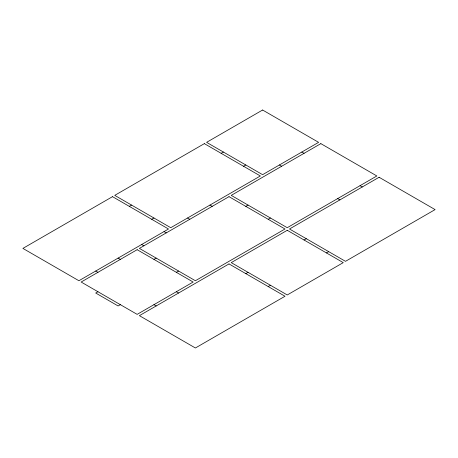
<?xml version="1.0" encoding="UTF-8"?>
<svg xmlns="http://www.w3.org/2000/svg" width="458" height="458" viewBox="0 0 458 458"><rect width="100%" height="100%" fill="white"/><g stroke="black" fill="none" stroke-linecap="round" stroke-linejoin="round"><path stroke-width="0.69" d="M129.311 206.363L131.549 205.075M221.157 153.338L223.401 152.045M151.713 219.302L153.951 218.008M243.559 166.271L245.803 164.977M97.949 291.729L95.705 293.023L118.107 305.955L120.351 304.662M153.951 259.394L156.195 258.1M245.803 206.363L248.041 205.075M176.353 272.327L178.597 271.033M268.205 219.302L270.443 218.008M245.803 273.621L248.041 272.327M304.049 239.992L306.288 238.698M268.205 286.553L270.443 285.26M326.451 252.925L328.689 251.637M301.805 152.045L304.049 153.338M360.051 185.673L362.295 186.967M279.403 164.977L281.647 166.271M337.649 198.606L339.893 199.9M209.959 205.075L212.197 206.363M187.557 218.008L189.795 219.302M164.033 231.588L166.271 232.882M141.631 244.52L143.869 245.814M118.107 258.1L120.351 259.394M176.353 291.729L178.597 293.023M95.705 271.033L97.949 272.327M153.951 304.662L156.195 305.955M112.508 196.665L22.9 248.402L78.908 280.737L168.515 229L112.508 196.665M204.36 143.635L114.746 195.371L170.754 227.706L260.362 175.969L204.36 143.635M262.606 110.012L206.598 142.346L262.606 174.675L318.608 142.346L262.606 110.012M137.154 249.696L81.146 282.031L137.154 314.365L193.156 282.031L137.154 249.696M229 196.665L139.392 248.402L195.394 280.737L285.008 229L229 196.665M320.846 143.635L231.238 195.371L287.246 227.706L376.854 175.969L320.846 143.635M229 263.923L139.392 315.654L195.394 347.988L285.008 296.257L229 263.923M287.246 230.294L231.238 262.629L287.246 294.963L343.254 262.629L287.246 230.294M379.092 177.263L289.485 229L345.492 261.335L435.1 209.598L379.092 177.263"/></g></svg>
